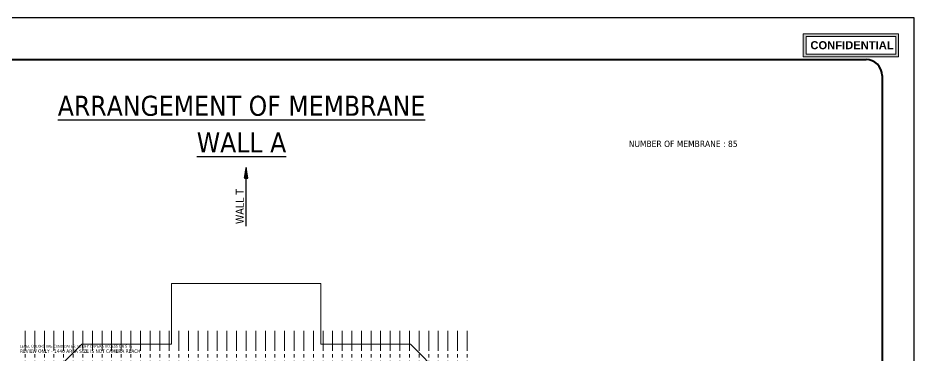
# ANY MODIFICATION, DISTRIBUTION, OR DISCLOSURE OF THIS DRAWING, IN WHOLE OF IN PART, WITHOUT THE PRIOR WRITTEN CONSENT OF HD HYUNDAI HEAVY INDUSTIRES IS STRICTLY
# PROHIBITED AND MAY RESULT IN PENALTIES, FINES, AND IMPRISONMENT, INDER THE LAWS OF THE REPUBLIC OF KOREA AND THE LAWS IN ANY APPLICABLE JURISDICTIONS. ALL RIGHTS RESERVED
# Model space of a CAD drawing. Extents: x 0 to 50400, y 0 to 35640.
# Drawn here: x 16821 to 50400, y 23012 to 35640 of the extents above; entities that cross this region are included whole.
import ezdxf
from ezdxf.enums import TextEntityAlignment as Align

# ---------------------------------------------------------------- set-up
doc = ezdxf.new("R2010")
doc.units = 0
doc.linetypes.add('CENTER2', pattern=[225, 150, -25, 25, -25])
for name, color, linetype, lineweight in [('_0', 7, 'Continuous', 0), ('ACS_VERIFY', 1, 'Continuous', 25), ('KC-2B HHITABLE', 253, 'Continuous', 25), ('KC-2B Note', 2, 'Continuous', 25), ('KC-2B Steel Wall', 7, 'Continuous', 20), ('KC-2B Wall Name', 3, 'Continuous', 25)]:
    doc.layers.add(name, color=color, linetype=linetype, lineweight=lineweight)
doc.layers.add('MULTI-PLOT-AREA', color=2, linetype='Continuous', plot=False)
doc.layers.add('New Scale Title', color=7, linetype='Continuous')
doc.styles.add('arial', font='Arial Bold.ttf')
doc.styles.add('Default', font='Tahoma.ttf')

# ---------------------------------------------------------------- blocks, each defined once
blk = doc.blocks.new('MULTI-PLOT-AREA')
at = {"layer": 'MULTI-PLOT-AREA'}
blk.add_lwpolyline([(0, 0), (1, 0), (1, 1), (0, 1)], close=True, dxfattribs=at)

msp = doc.modelspace()

# ---------------------------------------------------------------- hatches: boundary and pattern name
at = {"layer": 'KC-2B Wall Name'}
h = msp.add_hatch(dxfattribs=at)
h.set_pattern_fill('SLOPELINE', color=256, scale=0.75, style=0, pattern_type=2)
h.set_pattern_definition([(45, (25372.5869, 16689.6678), (-0.530330086, 0.530330086), [75, -0.075])])
h.paths.add_polyline_path([(25306, 29635), (25439, 29635), (25373, 30033)])
at = {"layer": 'New Scale Title', "lineweight": 5, "true_color": 0xff0000}
h = msp.add_hatch(color=1, dxfattribs=at)
h.dxf.hatch_style = 1
h.paths.add_polyline_path([(49813, 35045), (46249, 35045), (46249, 34181), (49813, 34181)])
h.paths.add_polyline_path([(46351, 34283), (46351, 34943), (49711, 34943), (49711, 34283)], flags=16)
h.paths.add_polyline_path([(46420, 34300), (49690, 34300), (49690, 34918), (46420, 34918)], flags=8)

# ---------------------------------------------------------------- linework, layer by layer
at = {"layer": '_0', "lineweight": 15}
for p, q in [((22573, 25698), (22573, 23423)), ((22573, 25698), (22573, 23423)), ((28173, 23423), (28173, 25698))]:
    msp.add_line(p, q, dxfattribs=at)
at = {"layer": '_0', "lineweight": 0}
msp.add_line((28173, 25698), (22573, 25698), dxfattribs=at)
at = {"layer": 'KC-2B Steel Wall', "linetype": 'CENTER2', "ltscale": 5}
for p, q in [((17093, 23923), (17093, 9138)), ((17453, 23923), (17453, 9138)), ((17813, 23923), (17813, 9138)), ((18173, 23923), (18173, 9138)), ((18533, 23923), (18533, 9138)), ((18893, 23923), (18893, 9138)), ((19253, 23923), (19253, 9138)), ((19613, 23923), (19613, 9138)), ((19973, 23923), (19973, 9138)), ((20333, 23923), (20333, 9138)), ((20693, 23923), (20693, 9138)), ((21053, 23923), (21053, 9138)), ((21413, 23923), (21413, 9138)), ((21773, 23923), (21773, 9138)), ((22133, 23923), (22133, 9138)), ((22493, 23923), (22493, 9138)), ((22853, 23923), (22853, 9138)), ((23213, 23923), (23213, 9138)), ((23573, 23923), (23573, 9138)), ((23933, 23923), (23933, 9138)), ((24293, 23923), (24293, 9138)), ((24653, 23923), (24653, 9138)), ((25013, 23923), (25013, 9138)), ((25373, 23923), (25373, 9138)), ((25733, 23923), (25733, 9138)), ((26093, 23923), (26093, 9138)), ((26453, 23923), (26453, 9138)), ((26813, 23923), (26813, 9138)), ((27173, 23923), (27173, 9138)), ((27533, 23923), (27533, 9138)), ((27893, 23923), (27893, 9138)), ((28253, 23923), (28253, 9138)), ((28613, 23923), (28613, 9138)), ((28973, 23923), (28973, 9138)), ((29333, 23923), (29333, 9138)), ((29693, 23923), (29693, 9138)), ((30053, 23923), (30053, 9138)), ((30413, 23923), (30413, 9138)), ((30773, 23923), (30773, 9138)), ((31133, 23923), (31133, 9138)), ((31493, 23923), (31493, 9138)), ((31853, 23923), (31853, 9138)), ((32213, 23923), (32213, 9138)), ((32573, 23923), (32573, 9138)), ((32933, 23923), (32933, 9138)), ((33293, 23923), (33293, 9138)), ((33653, 23923), (33653, 9138))]:
    msp.add_line(p, q, dxfattribs=at)
at = {"layer": 'KC-2B Steel Wall', "extrusion": (0, 0, -1)}
for p, q in [((16320, 20525), (19218, 23423)), ((19218, 23423), (22573, 23423)), ((28173, 23423), (31527, 23423)), ((31527, 23423), (34425, 20525))]:
    msp.add_line(p, q, dxfattribs=at)
at = {"layer": 'KC-2B Wall Name'}
msp.add_line((25373, 27846), (25373, 29635), dxfattribs=at)
msp.add_lwpolyline([(25306, 29635), (25439, 29635), (25373, 30033)], close=True, dxfattribs=at)
at = {"layer": 'New Scale Title', "color": 1, "lineweight": 5, "true_color": 0xff0000}
for p, q in [((46249, 35045), (49813, 35045)), ((46249, 34181), (46249, 35045)), ((46351, 34283), (46351, 34943)), ((46351, 34943), (49711, 34943)), ((49711, 34283), (49711, 34943)), ((49813, 35045), (49813, 34181)), ((49711, 34283), (46351, 34283)), ((49813, 34181), (46249, 34181))]:
    msp.add_line(p, q, dxfattribs=at)
at = {"layer": 'New Scale Title', "color": 7, "linetype": 'Continuous', "lineweight": 40}
for p, q in [((1800, 34080), (48600, 34080)), ((49200, 33480), (49200, 1800))]:
    msp.add_line(p, q, dxfattribs=at)
msp.add_arc((48600, 33480), 600, 0, 90, dxfattribs=at)

# ---------------------------------------------------------------- block references
at = {"layer": 'New Scale Title', "lineweight": 5, "xscale": 50400, "yscale": 35640, "zscale": 1.2}
msp.add_blockref('MULTI-PLOT-AREA', (0, 0), dxfattribs=at)

# ---------------------------------------------------------------- texts
at = {"layer": 'ACS_VERIFY', "style": 'Default'}
for s, height, p in [('LEVEL COLORS ARE CANDIDATES: VERIFY CAMERA ACCESS ON SITE', 100, (16898, 23295)), ('REVIEW ONLY - 1440 AREA SIZE IS NOT CAMERA REACH', 130, (16898, 23095))]:
    msp.add_text(s, height=height, dxfattribs=at).set_placement(p)
at = {"layer": 'KC-2B HHITABLE', "style": 'Default'}
msp.add_text('NUMBER OF MEMBRANE : 85', height=240, dxfattribs=at).set_placement((41748, 30925), align=Align.MIDDLE_CENTER)
at = {"layer": 'KC-2B Note', "style": 'Default'}
for s, p in [('%%UARRANGEMENT OF MEMBRANE', (25200, 31750)), ('%%UWALL A', (25200, 30375))]:
    msp.add_text(s, height=750, dxfattribs=at).set_placement(p, align=Align.BOTTOM_CENTER)
at = {"layer": 'KC-2B Wall Name', "style": 'Default'}
msp.add_text('WALL T', height=300, rotation=90, dxfattribs=at).set_placement((25373, 27921), align=Align.BOTTOM_LEFT)
at = {"layer": 'New Scale Title', "color": 1, "lineweight": 5, "true_color": 0xff0000, "insert": (46515, 34769), "char_height": 300, "attachment_point": 1, "style": 'arial'}
msp.add_mtext_dynamic_manual_height_columns('{\\fArial|b1|i0|c129|p34;CONFIDENTIAL}', width=265200, gutter_width=8226000, heights=[0], dxfattribs=at)

doc.saveas('drawing.dxf')
